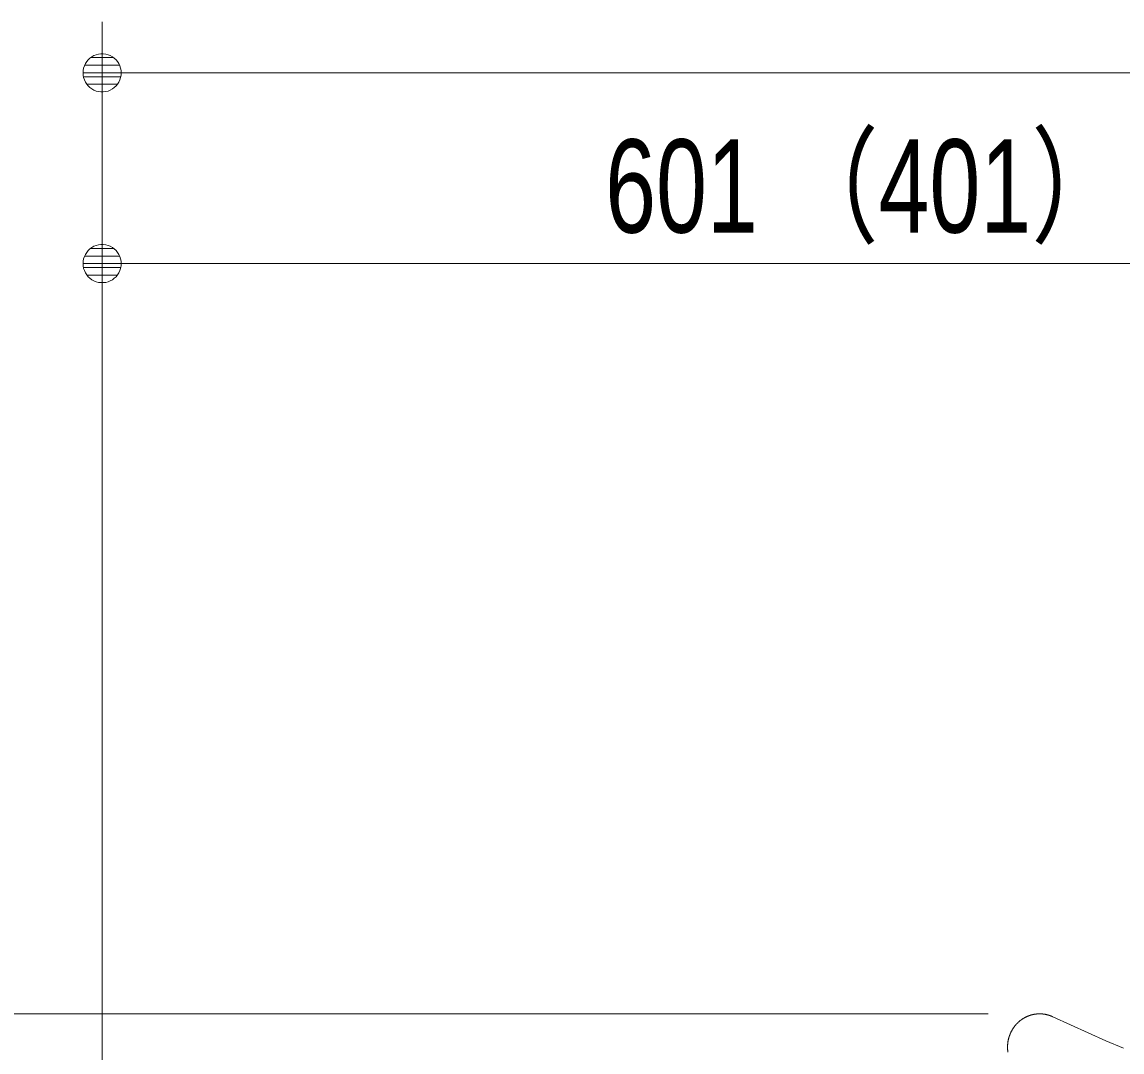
# Model space of a CAD drawing. Units: millimetres, scale not verified. Extents: x -6062 to 6062, y -3045 to 3045.
# Drawn here: x -5355 to -4922.5, y -1250 to -845 of the extents above; entities that cross this region are included whole.
import ezdxf
from ezdxf.enums import TextEntityAlignment as Align

# ---------------------------------------------------------------- set-up
doc = ezdxf.new("R2010")
doc.units = ezdxf.units.MM
doc.header["$LTSCALE"] = 20
for name, color, linetype, lineweight in [('0-3_0', 7, 'Continuous', 9), ('0-4_2寸法-1', 7, 'Continuous', 9), ('0-6_5ボウル・キャビネット', 7, 'Continuous', 9)]:
    doc.layers.add(name, color=color, linetype=linetype, lineweight=lineweight)
doc.styles.add('ＭＳ Ｐゴシック', font='')
doc.styles.get('ＭＳ Ｐゴシック').set_extended_font_data('MS PGothic')

# ---------------------------------------------------------------- blocks, each defined once
blk = doc.blocks.new('_Dot')
at = {"layer": '0-3_0'}
for p, q in [((7.99, 6), (-7.99, 6)), ((-10, 0), (-20, 0)), ((9.78, 2), (-9.78, 2)), ((9.16, -3.98), (-9.16, -3.98)), ((6, -7.98), (-6, -7.98))]:
    blk.add_line(p, q, dxfattribs=at)
for points in [[(10, 0), (9.92, 1.25), (9.69, 2.49), (9.3, 3.68), (8.76, 4.82), (8.09, 5.88), (7.29, 6.85), (6.37, 7.71), (5.36, 8.44), (4.26, 9.05), (3.09, 9.51), (1.87, 9.82), (0.63, 9.98), (-0.63, 9.98), (-1.87, 9.82), (-3.09, 9.51), (-4.26, 9.05), (-5.36, 8.44), (-6.37, 7.71), (-7.29, 6.85), (-8.09, 5.88), (-8.76, 4.82), (-9.3, 3.68), (-9.69, 2.49), (-9.92, 1.25), (-10, 0), (0, 0)], [(-10, 0), (-9.92, -1.25), (-9.69, -2.49), (-9.3, -3.68), (-8.76, -4.82), (-8.09, -5.88), (-7.29, -6.85), (-6.37, -7.71), (-5.36, -8.44), (-4.26, -9.05), (-3.09, -9.51), (-1.87, -9.82), (-0.63, -9.98), (0.63, -9.98), (1.87, -9.82), (3.09, -9.51), (4.26, -9.05), (5.36, -8.44), (6.37, -7.71), (7.29, -6.85), (8.09, -5.88), (8.76, -4.82), (9.3, -3.68), (9.69, -2.49), (9.92, -1.25), (10, 0), (0, 0)]]:
    blk.add_lwpolyline(points, close=True, dxfattribs=at)
blk = doc.blocks.new('グループ-20')
at = {"layer": '0-6_5ボウル・キャビネット'}
for points in [[(-63421.6, -24711.4), (-63423.4, -24712), (-63425.3, -24712.6), (-63427.2, -24713.2), (-63429, -24713.9), (-63430.9, -24714.5), (-63432.7, -24715.2), (-63434.6, -24715.9), (-63436.4, -24716.6), (-63438.2, -24717.3), (-63440.1, -24718.1), (-63441.9, -24718.8), (-63443.7, -24719.6), (-63445.5, -24720.4), (-63447.3, -24721.2), (-63449.1, -24722), (-63450.9, -24722.9), (-63452.7, -24723.7), (-63454.5, -24724.6), (-63456.3, -24725.4), (-63458.1, -24726.3), (-63459.8, -24727.3), (-63461.6, -24728.2), (-63463.4, -24729.1), (-63465.1, -24730.1), (-63466.9, -24731), (-63468.6, -24732), (-63470.3, -24733), (-63472.1, -24734.1), (-63473.8, -24735.1), (-63475.5, -24736.1), (-63477.3, -24737.2), (-63479, -24738.3), (-63480.7, -24739.4), (-63482.4, -24740.5), (-63484.1, -24741.6), (-63485.8, -24742.8), (-63487.5, -24743.9), (-63489.1, -24745.1), (-63490.8, -24746.3)], [(-63345.1, -24700), (-63347.1, -24700), (-63349.1, -24700), (-63351.1, -24700), (-63353.1, -24700.1), (-63355.1, -24700.1), (-63357.1, -24700.2), (-63359.1, -24700.3), (-63361.1, -24700.4), (-63363.1, -24700.5), (-63365.1, -24700.7), (-63367.1, -24700.8), (-63369.1, -24701), (-63371.1, -24701.2), (-63373.1, -24701.4), (-63375.1, -24701.6), (-63377.1, -24701.8), (-63379.1, -24702.1), (-63381.1, -24702.3), (-63383.1, -24702.6), (-63385, -24702.9), (-63387, -24703.2), (-63389, -24703.5), (-63390.9, -24703.9), (-63392.9, -24704.2), (-63394.8, -24704.6), (-63396.8, -24705), (-63398.7, -24705.4), (-63400.6, -24705.8), (-63402.6, -24706.2), (-63404.5, -24706.7), (-63406.4, -24707.1), (-63408.3, -24707.6), (-63410.2, -24708.1), (-63412.1, -24708.6), (-63414, -24709.1), (-63415.9, -24709.7), (-63417.8, -24710.2), (-63419.7, -24710.8), (-63421.6, -24711.4)], [(-63269.7, -24712.8), (-63271.6, -24712.2), (-63273.5, -24711.6), (-63275.4, -24711), (-63277.2, -24710.4), (-63279.1, -24709.8), (-63281, -24709.3), (-63282.9, -24708.7), (-63284.8, -24708.2), (-63286.7, -24707.7), (-63288.6, -24707.2), (-63290.5, -24706.7), (-63292.5, -24706.3), (-63294.4, -24705.8), (-63296.3, -24705.4), (-63298.2, -24705), (-63300.1, -24704.6), (-63302.1, -24704.2), (-63304, -24703.9), (-63305.9, -24703.5), (-63307.8, -24703.2), (-63309.8, -24702.9), (-63311.7, -24702.6), (-63313.7, -24702.3), (-63315.6, -24702.1), (-63317.6, -24701.8), (-63319.5, -24701.6), (-63321.5, -24701.4), (-63323.4, -24701.2), (-63325.4, -24701), (-63327.3, -24700.8), (-63329.3, -24700.6), (-63331.3, -24700.5), (-63333.2, -24700.4), (-63335.2, -24700.3), (-63337.2, -24700.2), (-63339.1, -24700.1), (-63341.1, -24700.1), (-63343.1, -24700), (-63345.1, -24700)], [(-62688.4, -24971), (-62827.4, -24911.6), (-62966.3, -24850.6), (-63105, -24787.8), (-63243.6, -24723.4), (-63245.5, -24722.6), (-63247.3, -24721.7), (-63249.2, -24720.9), (-63251, -24720.1), (-63252.9, -24719.3), (-63254.7, -24718.5), (-63256.6, -24717.7), (-63258.5, -24717), (-63260.3, -24716.3), (-63262.2, -24715.5), (-63264.1, -24714.8), (-63265.9, -24714.2), (-63267.8, -24713.5), (-63269.7, -24712.8)], [(-63546.6, -24800.8), (-63547.8, -24802.4), (-63549, -24804), (-63550.2, -24805.7), (-63551.4, -24807.3), (-63552.5, -24809), (-63553.7, -24810.7), (-63554.8, -24812.3), (-63555.9, -24814), (-63557, -24815.7), (-63558.1, -24817.5), (-63559.2, -24819.2), (-63560.3, -24820.9), (-63561.3, -24822.7), (-63562.4, -24824.4), (-63563.4, -24826.2), (-63564.5, -24828), (-63565.5, -24829.8), (-63566.5, -24831.6), (-63567.5, -24833.4), (-63568.4, -24835.2), (-63569.4, -24837.1), (-63570.4, -24838.9), (-63571.3, -24840.8), (-63572.2, -24842.6), (-63573.2, -24844.5), (-63574.1, -24846.4), (-63574.9, -24848.2), (-63575.8, -24850.1), (-63576.7, -24852), (-63577.5, -24853.9), (-63578.3, -24855.8), (-63579.1, -24857.7), (-63579.9, -24859.6), (-63580.7, -24861.5), (-63581.4, -24863.4), (-63582.2, -24865.3), (-63582.9, -24867.2), (-63583.6, -24869.1), (-63584.3, -24871)], [(-63490.8, -24746.3), (-63492.5, -24747.5), (-63494.1, -24748.7), (-63495.7, -24749.9), (-63497.3, -24751.1), (-63499, -24752.3), (-63500.5, -24753.6), (-63502.1, -24754.8), (-63503.7, -24756.1), (-63505.3, -24757.4), (-63506.8, -24758.6), (-63508.3, -24759.9), (-63509.9, -24761.3), (-63511.4, -24762.6), (-63512.9, -24763.9), (-63514.4, -24765.2), (-63515.8, -24766.6), (-63517.3, -24768), (-63518.8, -24769.3), (-63520.2, -24770.7), (-63521.6, -24772.1), (-63523.1, -24773.5), (-63524.5, -24775), (-63525.9, -24776.4), (-63527.3, -24777.8), (-63528.6, -24779.3), (-63530, -24780.7), (-63531.3, -24782.2), (-63532.7, -24783.7), (-63534, -24785.2), (-63535.3, -24786.7), (-63536.6, -24788.2), (-63537.9, -24789.8), (-63539.2, -24791.3), (-63540.5, -24792.9), (-63541.7, -24794.4), (-63543, -24796), (-63544.2, -24797.6), (-63545.4, -24799.2), (-63546.6, -24800.8)], [(-63584.3, -24871), (-63585, -24872.9), (-63585.7, -24874.9), (-63586.3, -24876.8), (-63587, -24878.7), (-63587.6, -24880.7), (-63588.2, -24882.6), (-63588.8, -24884.5), (-63589.4, -24886.5), (-63589.9, -24888.4), (-63590.5, -24890.4), (-63591, -24892.4), (-63591.5, -24894.3), (-63592, -24896.3), (-63592.5, -24898.3), (-63593, -24900.2), (-63593.4, -24902.2), (-63593.9, -24904.2), (-63594.3, -24906.2), (-63594.7, -24908.2), (-63595.1, -24910.2), (-63595.5, -24912.2), (-63595.9, -24914.2), (-63596.2, -24916.2), (-63596.5, -24918.2), (-63596.9, -24920.2), (-63597.2, -24922.2), (-63597.4, -24924.3), (-63597.7, -24926.3), (-63598, -24928.3), (-63598.2, -24930.4), (-63598.4, -24932.4), (-63598.6, -24934.4), (-63598.8, -24936.5), (-63599, -24938.5), (-63599.2, -24940.6), (-63599.3, -24942.6), (-63599.5, -24944.7), (-63599.6, -24946.8), (-63599.7, -24948.8)], [(-63599.7, -24948.8), (-63599.8, -24950.9), (-63599.9, -24953), (-63599.9, -24955.1), (-63600, -24957.2), (-63600, -24959.2), (-63600, -24961.3), (-63600, -24963.4), (-63600, -24965.5), (-63599.9, -24967.6), (-63599.9, -24969.7), (-63599.8, -24971.8), (-63599.8, -24973.9), (-63599.7, -24976), (-63599.6, -24978.1), (-63599.4, -24980.1), (-63599.3, -24982.2), (-63599.1, -24984.3), (-63599, -24986.3), (-63598.8, -24988.4), (-63598.6, -24990.4), (-63598.4, -24992.5), (-63598.1, -24994.5), (-63597.9, -24996.6), (-63597.6, -24998.6), (-63597.4, -25000.6)]]:
    blk.add_lwpolyline(points, dxfattribs=at)

msp = doc.modelspace()

# ---------------------------------------------------------------- linework, layer by layer
at = {"layer": '0-4_2寸法-1'}
for p, q in [((-5323.5, -920), (-5323.5, -845)), ((-4136.51, -865), (-5308.49, -865)), ((-5323.5, -1360), (-5323.5, -920)), ((-5308.49, -940), (-4737.51, -940)), ((-4975.15, -1235), (-5567.5, -1235))]:
    msp.add_line(p, q, dxfattribs=at)

# ---------------------------------------------------------------- block references
at = {"layer": '0-4_2寸法-1', "xscale": 0.7503418, "yscale": 0.7503418, "rotation": 180}
for p in [(-5323.5, -865), (-5323.5, -940)]:
    msp.add_blockref('_Dot', p, dxfattribs=at)
at = {"layer": '0-6_5ボウル・キャビネット', "xscale": 0.05, "yscale": 0.05}
msp.add_blockref('グループ-20', (-1787.5, 0), dxfattribs=at)

# ---------------------------------------------------------------- texts
at = {"layer": '0-4_2寸法-1', "style": 'ＭＳ Ｐゴシック', "width": 0.75}
msp.add_text('601 （401）', height=36.66, dxfattribs=at).set_placement((-5125.7, -938.81), align=Align.BOTTOM_LEFT)

doc.saveas('drawing.dxf')
